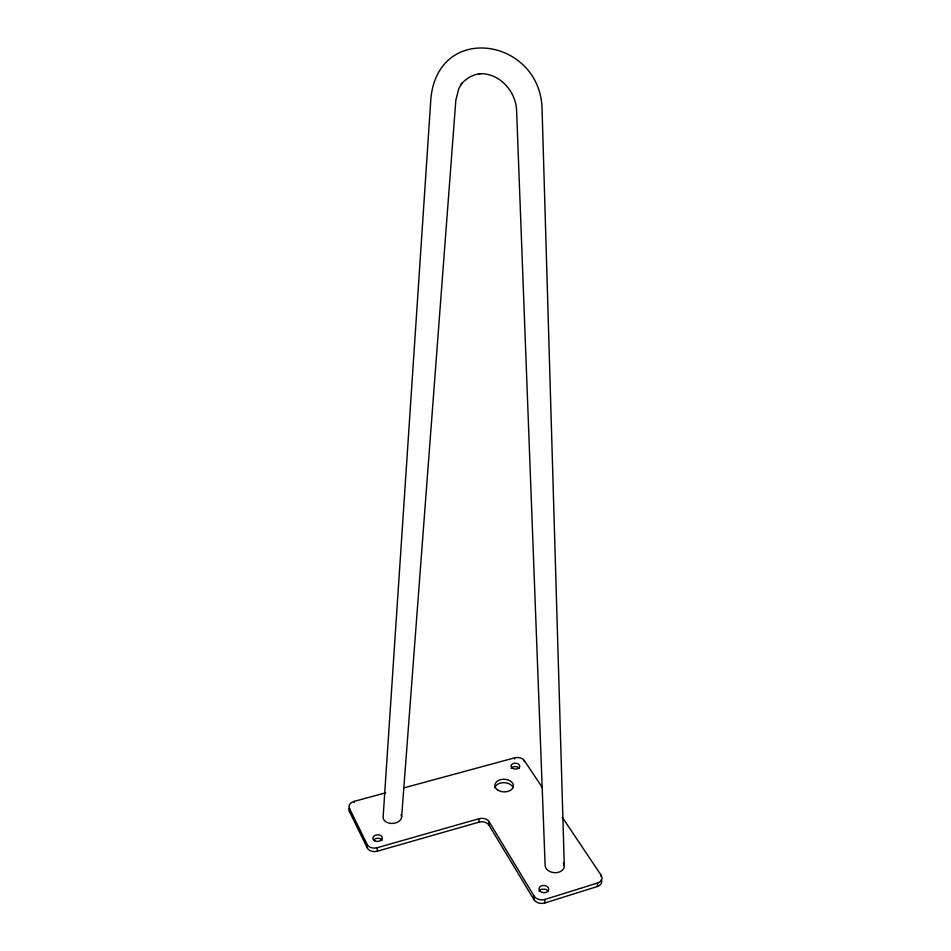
<?xml version="1.0" encoding="UTF-8"?>
<svg xmlns="http://www.w3.org/2000/svg" width="951" height="951" viewBox="0 0 951 951"><rect width="100%" height="100%" fill="white"/><g stroke="black" fill="none" stroke-linecap="round" stroke-linejoin="round"><path stroke-width="1.43" d="M385.702 792.813L354.176 801.372A7.656 5.254 -4.5 0 0 349.35 808.207L349.481 811.655L367.348 848.09A7.87 5.599 -4.2 0 0 377.381 851.193L478.912 822.151L478.995 818.704A7.703 5.409 1.2 0 1 489.064 821.664L534.105 896.092L533.927 899.634A8.155 6.075 4.7 0 0 544.78 902.998L597.347 886.522A8.06 5.884 7.3 0 0 601.412 879.818M533.927 899.634L488.969 825.123L489.064 821.664M514.598 758.969L514.634 757.84A7.287 4.838 2.7 0 1 524.251 760.515L542.439 787.666M524.203 761.632L524.251 760.515M544.78 902.998L544.982 899.444L597.632 882.992A8.083 5.872 7.3 0 0 601.151 875.265L562.279 817.278M401.619 817.016L455.838 100.235L458.798 88.574L461.984 83.153L460.843 84.805C465.598 78.493 472.92 74.333 480.814 73.631M597.347 886.522L597.632 882.992M601.056 876.442L601.151 875.265M349.35 808.207L367.241 844.595A7.881 5.587 -4.1 0 0 377.297 847.698L478.995 818.704M404.318 787.761L514.634 757.84M478.912 73.762C499.109 72.407 516.072 91.225 516.607 110.696L545.137 865.66A9.593 6.954 5.1 0 0 557.06 872.59A9.593 6.954 5.1 0 0 563.337 863.08M354.176 801.372L354.224 802.513M564.288 865.755L542.082 109.555C540.988 38.872 438.851 21.338 430.922 98.001L383.134 816.921A9.248 6.431 -3 0 0 393.75 823.34A9.248 6.431 -3 0 0 401.06 814.555M367.241 844.595L367.348 848.09M377.297 847.698L377.381 851.193M478.912 822.151A7.691 5.421 1.2 0 1 488.969 825.123M544.982 899.444A8.167 6.063 4.7 0 1 534.105 896.092M494.865 787.713A9.296 6.324 2.2 0 1 503.721 782.637A9.296 6.324 2.2 0 1 513.053 787.678M539.11 891.182A4.874 3.614 4.8 0 1 541.63 889.244L545.339 889.256A4.874 3.614 4.8 0 1 548.085 891.218M511.186 768.349A4.386 2.936 2.6 0 1 515.157 766.565A4.386 2.936 2.6 0 1 519.27 768.396M373.446 840.304A4.707 3.328 -4 0 1 377.939 838.271A4.707 3.328 -4 0 1 382.1 840.351M349.481 811.655A7.644 5.254 -4.5 0 1 349.576 808.136M498.265 790.352A9.308 6.324 2.2 0 0 513.326 786.762A9.308 6.324 2.2 0 0 500.82 779.594A9.308 6.324 2.2 0 0 498.265 790.352M540.156 891.253A4.886 3.614 4.8 0 0 548.465 890.457A4.886 3.614 4.8 0 0 543.009 885.464A4.886 3.614 4.8 0 0 540.156 891.253M512.007 767.897A4.386 2.924 2.6 0 0 519.508 767.279A4.386 2.924 2.6 0 0 514.705 763.225A4.386 2.924 2.6 0 0 512.007 767.897M375.086 841.029A4.707 3.328 -3.9 0 0 382.29 838.081A4.707 3.328 -3.9 0 0 375.383 835.251A4.707 3.328 -3.9 0 0 375.086 841.029"/></g></svg>
